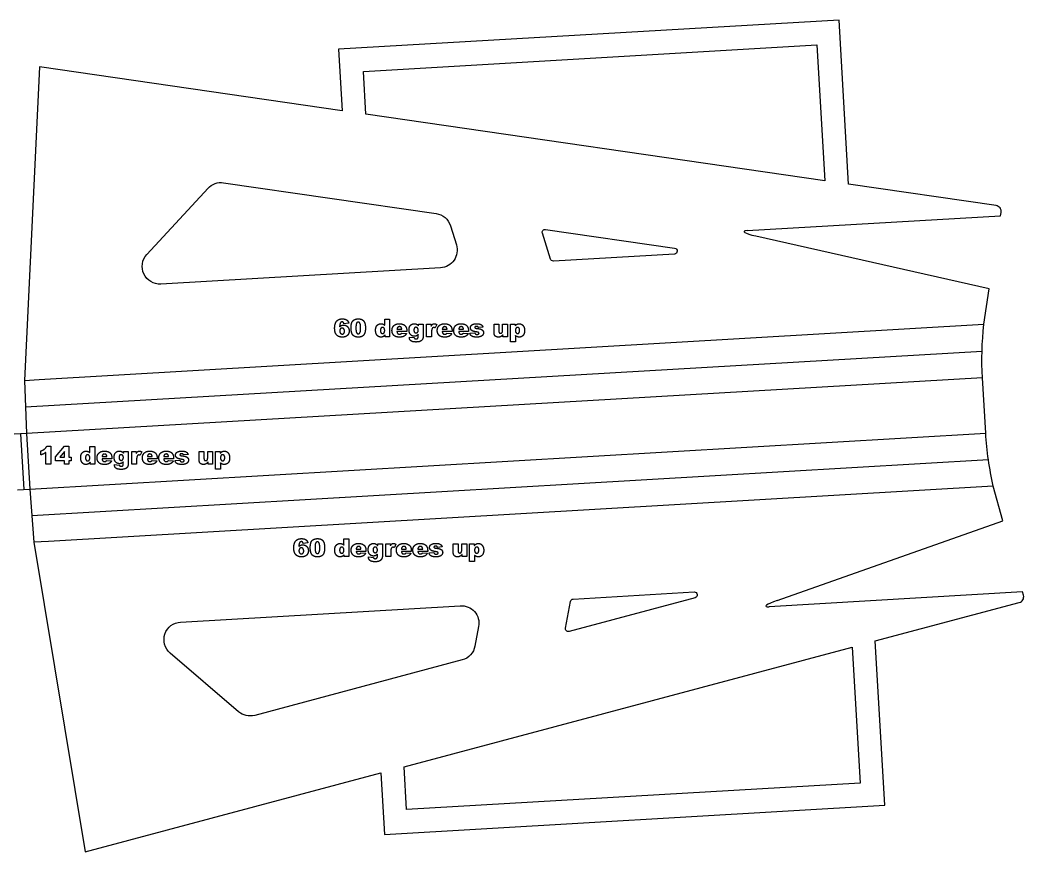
# Model space of a CAD drawing. Header units: millimetres. Extents: x -18 to 961, y -29 to 158.
# Drawn here: x 789.9 to 960.7, y 16.5 to 158 of the extents above; entities that cross this region are included whole.
import ezdxf

# ---------------------------------------------------------------- set-up
doc = ezdxf.new("R2010")
doc.units = ezdxf.units.MM

msp = doc.modelspace()

# ---------------------------------------------------------------- linework, layer by layer
at = {"layer": 'BEND'}
for p, q in [((790.87, 92.17), (953.54, 101.68)), ((790.01, 87.59), (790.56, 78.14)), ((954.62, 83.2), (791.95, 73.69))]:
    msp.add_line(p, q, dxfattribs=at)
at = {"layer": 'BEND_EXTENT'}
for p, q in [((793.18, 96.84), (953.82, 106.23)), ((790.69, 96.69), (793.18, 96.84)), ((953.6, 97.15), (791.06, 87.65)), ((791.06, 87.65), (791.61, 78.2)), ((791.61, 78.2), (954.15, 87.7)), ((955.43, 78.71), (794.79, 69.33)), ((794.79, 69.33), (792.29, 69.18))]:
    msp.add_line(p, q, dxfattribs=at)
at = {"layer": 'INTERIOR_PROFILES'}
for points in [[(848.77, 141.94), (848.35, 149.22), (925.45, 153.72), (926.8, 130.62)], [(855.68, 23.73), (855.26, 31), (931.44, 51.34), (932.79, 28.24)]]:
    msp.add_lwpolyline(points, close=True, dxfattribs=at)
for points in [[(811.51, 118.1), (821.91, 129.37, -0.247191), (824.54, 130.3), (860.69, 125.06, -0.288925), (863.13, 122.98), (864.14, 119.74, -0.487403), (861.45, 115.85), (813.89, 113.07, -0.674896)], [(901.22, 118.18), (880.64, 116.98, -0.344626), (880.13, 117.33), (878.77, 121.71, -0.55168), (879.32, 122.36), (901.26, 119.17, -0.903572)], [(904.74, 59.73), (883.31, 54.02, -0.55168), (882.69, 54.59), (883.54, 59.11, -0.344626), (884, 59.51), (904.58, 60.72, -0.903572)], [(865.13, 49.16), (829.84, 39.74, -0.247191), (827.11, 40.36), (815.47, 50.34, -0.674896), (817.25, 55.61), (864.8, 58.39, -0.487403), (867.93, 54.85), (867.3, 51.51, -0.288925)]]:
    msp.add_lwpolyline(points, format="xyb", close=True, dxfattribs=at)
at = {"layer": 'OUTER_PROFILES'}
for p, q in [((929.21, 157.95), (844.12, 152.98)), ((930.84, 130.04), (929.21, 157.95)), ((844.12, 152.98), (844.73, 142.53)), ((793.22, 150), (790.69, 96.69)), ((844.73, 142.53), (793.22, 150)), ((955.93, 126.4), (930.84, 130.04)), ((913.61, 122.15), (956.69, 124.67)), ((956.69, 124.67), (956.78, 125.25)), ((954.76, 112.28), (915.08, 121.24)), ((953.82, 106.23), (954.76, 112.28)), ((790.69, 96.69), (791.06, 87.65)), ((954.15, 87.7), (953.6, 97.15)), ((791.06, 87.65), (788.95, 87.53)), ((957.07, 72.81), (955.43, 78.71)), ((789.51, 78.08), (791.61, 78.2)), ((791.61, 78.2), (792.29, 69.18)), ((918.7, 59.29), (957.07, 72.81)), ((792.29, 69.18), (801.03, 16.53)), ((960.43, 60.73), (917.35, 58.21)), ((960.58, 60.16), (960.43, 60.73)), ((935.38, 52.39), (959.87, 58.93)), ((937.02, 24.48), (935.38, 52.39)), ((801.03, 16.53), (851.31, 29.95)), ((851.31, 29.95), (851.92, 19.5)), ((851.92, 19.5), (937.02, 24.48))]:
    msp.add_line(p, q, dxfattribs=at)
for centre, major_axis, ratio, start_param, end_param in [((955.78, 125.41), (0.997, -0.145), 0.992657, -0.010132, 1.570796), ((917.14, 121.36), (-4.08, 0.64), 0.120961, -0.510641, 1.060155), ((959.61, 59.89), (0.973, 0.26), 0.992657, -1.570796, 0.010132), ((920.76, 59.42), (-3.98, -1.11), 0.120961, -1.060155, 0.510641)]:
    msp.add_ellipse(centre, major_axis=major_axis, ratio=ratio, start_param=start_param, end_param=end_param, dxfattribs=at)
for points in [[(953.6, 97.15), (953.43, 100.16), (953.54, 103.19), (953.82, 106.23)], [(955.43, 78.71), (954.8, 81.7), (954.33, 84.69), (954.15, 87.7)]]:
    msp.add_open_spline(points, degree=3, dxfattribs=at)
at = {"layer": 'TEXT'}
for p, q in [((845.85, 106.43), (845.02, 106.32)), ((851.95, 106.06), (851.95, 107.1)), ((851.95, 107.1), (852.79, 107.1)), ((852.79, 107.1), (852.79, 104.1)), ((857.71, 106.27), (858.49, 106.27)), ((857.71, 105.95), (857.71, 106.27)), ((858.49, 106.27), (858.49, 104.22)), ((859.08, 106.27), (859.86, 106.27)), ((859.08, 104.1), (859.08, 106.27)), ((859.86, 106.27), (859.86, 105.92)), ((860.79, 106.21), (860.53, 105.62)), ((870.54, 104.89), (870.54, 106.27)), ((870.54, 106.27), (871.37, 106.27)), ((871.37, 106.27), (871.37, 105.08)), ((872, 105.23), (872, 106.27)), ((872, 106.27), (872.83, 106.27)), ((872.83, 106.27), (872.83, 104.1)), ((873.34, 103.27), (873.34, 106.27)), ((873.34, 106.27), (874.12, 106.27)), ((874.12, 106.27), (874.12, 105.95)), ((852.01, 104.1), (852.01, 104.42)), ((854.04, 105.38), (854.86, 105.38)), ((855.71, 104.98), (854.04, 104.98)), ((854.84, 104.74), (855.66, 104.66)), ((855.71, 105.08), (855.71, 104.98)), ((857.65, 104.17), (857.65, 104.5)), ((858.49, 104.22), (858.49, 104.13)), ((859.91, 104.83), (859.91, 104.1)), ((861.74, 105.38), (862.56, 105.38)), ((863.41, 104.98), (861.74, 104.98)), ((862.54, 104.74), (863.36, 104.66)), ((863.41, 105.08), (863.41, 104.98)), ((866.2, 104.98), (864.53, 104.98)), ((864.54, 105.38), (865.36, 105.38)), ((865.34, 104.74), (866.16, 104.66)), ((866.2, 105.08), (866.2, 104.98)), ((866.44, 104.7), (867.27, 104.78)), ((868.68, 105.74), (867.89, 105.66)), ((872.06, 104.1), (872.06, 104.45)), ((874.18, 104.31), (874.18, 103.27)), ((852.79, 104.1), (852.01, 104.1)), ((856.16, 104.05), (856.97, 103.96)), ((859.91, 104.1), (859.08, 104.1)), ((872.83, 104.1), (872.06, 104.1)), ((874.18, 103.27), (873.34, 103.27)), ((794.48, 85.5), (795.17, 85.5)), ((795.17, 85.5), (795.17, 82.45)), ((801.8, 84.41), (801.8, 85.45)), ((801.8, 85.45), (802.64, 85.45)), ((802.64, 85.45), (802.64, 82.45)), ((793.45, 84.01), (793.45, 84.69)), ((794.33, 82.45), (794.33, 84.45)), ((803.89, 83.73), (804.71, 83.73)), ((807.56, 84.62), (808.34, 84.62)), ((807.56, 84.3), (807.56, 84.62)), ((808.34, 84.62), (808.34, 82.57)), ((808.93, 84.62), (809.7, 84.62)), ((808.93, 82.45), (808.93, 84.62)), ((809.7, 84.62), (809.7, 84.26)), ((810.64, 84.55), (810.38, 83.96)), ((811.59, 83.73), (812.41, 83.73)), ((814.39, 83.73), (815.21, 83.73)), ((818.52, 84.09), (817.73, 84.01)), ((820.39, 83.24), (820.39, 84.62)), ((820.39, 84.62), (821.22, 84.62)), ((821.22, 84.62), (821.22, 83.42)), ((821.85, 83.57), (821.85, 84.62)), ((821.85, 84.62), (822.68, 84.62)), ((822.68, 84.62), (822.68, 82.45)), ((823.19, 81.62), (823.19, 84.62)), ((823.19, 84.62), (823.97, 84.62)), ((823.97, 84.62), (823.97, 84.3)), ((795.17, 82.45), (794.33, 82.45)), ((801.86, 82.45), (801.86, 82.77)), ((802.64, 82.45), (801.86, 82.45)), ((805.56, 83.33), (803.89, 83.33)), ((804.69, 83.08), (805.51, 83.01)), ((805.56, 83.42), (805.56, 83.33)), ((806.01, 82.4), (806.82, 82.3)), ((807.5, 82.52), (807.5, 82.85)), ((808.34, 82.57), (808.34, 82.47)), ((809.76, 82.45), (808.93, 82.45)), ((809.76, 83.17), (809.76, 82.45)), ((813.26, 83.33), (811.59, 83.33)), ((812.39, 83.08), (813.21, 83.01)), ((813.26, 83.42), (813.26, 83.33)), ((816.05, 83.33), (814.38, 83.33)), ((815.19, 83.08), (816.01, 83.01)), ((816.05, 83.42), (816.05, 83.33)), ((816.29, 83.05), (817.11, 83.13)), ((821.91, 82.45), (821.91, 82.8)), ((822.68, 82.45), (821.91, 82.45)), ((824.03, 82.66), (824.03, 81.62)), ((824.03, 81.62), (823.19, 81.62)), ((838.9, 69.07), (838.07, 68.97)), ((845.01, 68.7), (845.01, 69.74)), ((845.01, 69.74), (845.85, 69.74)), ((845.85, 69.74), (845.85, 66.74)), ((850.77, 68.92), (851.55, 68.92)), ((850.77, 68.6), (850.77, 68.92)), ((851.55, 68.92), (851.55, 66.86)), ((852.13, 68.92), (852.91, 68.92)), ((852.13, 66.74), (852.13, 68.92)), ((852.91, 68.92), (852.91, 68.56)), ((853.84, 68.85), (853.59, 68.26)), ((861.73, 68.38), (860.94, 68.31)), ((863.59, 67.53), (863.59, 68.92)), ((863.59, 68.92), (864.43, 68.92)), ((864.43, 68.92), (864.43, 67.72)), ((865.06, 67.87), (865.06, 68.92)), ((865.06, 68.92), (865.89, 68.92)), ((865.89, 68.92), (865.89, 66.74)), ((866.4, 65.92), (866.4, 68.92)), ((866.4, 68.92), (867.18, 68.92)), ((867.18, 68.92), (867.18, 68.6)), ((845.07, 66.74), (845.07, 67.06)), ((845.85, 66.74), (845.07, 66.74)), ((847.1, 68.02), (847.92, 68.02)), ((848.77, 67.62), (847.1, 67.62)), ((847.9, 67.38), (848.72, 67.31)), ((848.77, 67.72), (848.77, 67.62)), ((849.21, 66.69), (850.02, 66.6)), ((850.71, 66.81), (850.71, 67.14)), ((851.55, 66.86), (851.55, 66.77)), ((852.97, 66.74), (852.13, 66.74)), ((852.97, 67.47), (852.97, 66.74)), ((854.8, 68.02), (855.62, 68.02)), ((856.47, 67.62), (854.8, 67.62)), ((855.6, 67.38), (856.42, 67.31)), ((856.47, 67.72), (856.47, 67.62)), ((857.59, 68.02), (858.41, 68.02)), ((859.26, 67.62), (857.59, 67.62)), ((858.39, 67.38), (859.21, 67.31)), ((859.26, 67.72), (859.26, 67.62)), ((859.5, 67.35), (860.32, 67.42)), ((865.11, 66.74), (865.11, 67.1)), ((865.89, 66.74), (865.11, 66.74)), ((867.24, 66.95), (867.24, 65.92)), ((867.24, 65.92), (866.4, 65.92))]:
    msp.add_line(p, q, dxfattribs=at)
for points in [[(797.51, 83.01), (795.99, 83.01), (795.99, 83.69), (797.51, 85.5), (798.24, 85.5), (798.24, 83.65), (798.61, 83.65), (798.61, 83.01), (798.24, 83.01), (798.24, 82.45), (797.51, 82.45)], [(797.51, 83.65), (797.51, 84.6), (796.71, 83.65)]]:
    msp.add_lwpolyline(points, close=True, dxfattribs=at)
for points in [[(843.44, 105.58), (843.44, 106.4), (843.78, 106.77)], [(843.78, 106.77), (844.12, 107.15), (844.73, 107.15)], [(844.4, 106.44), (844.32, 106.29), (844.28, 105.81)], [(844.28, 105.81), (844.43, 105.96), (844.59, 106.03)], [(844.72, 106.64), (844.52, 106.64), (844.4, 106.44)], [(844.59, 106.03), (844.75, 106.1), (844.95, 106.1)], [(844.91, 106.57), (844.83, 106.64), (844.72, 106.64)], [(844.73, 107.15), (845.08, 107.15), (845.29, 107.07)], [(845.02, 106.32), (844.98, 106.5), (844.91, 106.57)], [(844.95, 106.1), (845.35, 106.1), (845.63, 105.82)], [(845.29, 107.07), (845.5, 106.99), (845.64, 106.83)], [(845.64, 106.83), (845.77, 106.67), (845.85, 106.43)], [(846.23, 105.61), (846.23, 106.47), (846.54, 106.81)], [(846.54, 106.81), (846.84, 107.15), (847.47, 107.15)], [(847.15, 106.39), (847.06, 106.18), (847.06, 105.61)], [(847.45, 106.6), (847.24, 106.6), (847.15, 106.39)], [(847.75, 106.39), (847.65, 106.6), (847.45, 106.6)], [(847.47, 107.15), (847.78, 107.15), (847.97, 107.08)], [(847.85, 105.59), (847.85, 106.19), (847.75, 106.39)], [(847.97, 107.08), (848.17, 107), (848.29, 106.88)], [(848.29, 106.88), (848.41, 106.76), (848.48, 106.63)], [(848.48, 106.63), (848.55, 106.5), (848.6, 106.32)], [(848.6, 106.32), (848.68, 105.99), (848.68, 105.62)], [(850.4, 105.21), (850.4, 105.75), (850.66, 106.04)], [(850.66, 106.04), (850.91, 106.32), (851.31, 106.32)], [(851.31, 106.32), (851.51, 106.32), (851.67, 106.26)], [(851.67, 106.26), (851.83, 106.19), (851.95, 106.06)], [(853.19, 105.18), (853.19, 105.69), (853.52, 106.01)], [(853.52, 106.01), (853.85, 106.32), (854.42, 106.32)], [(854.42, 106.32), (854.89, 106.32), (855.16, 106.18)], [(855.16, 106.18), (855.43, 106.04), (855.57, 105.77)], [(856.09, 105.28), (856.09, 105.79), (856.34, 106.06)], [(856.34, 106.06), (856.59, 106.32), (856.98, 106.32)], [(856.98, 106.32), (857.24, 106.32), (857.4, 106.24)], [(857.4, 106.24), (857.57, 106.15), (857.71, 105.95)], [(859.86, 105.92), (859.97, 106.15), (860.09, 106.24)], [(860.09, 106.24), (860.21, 106.32), (860.38, 106.32)], [(860.38, 106.32), (860.57, 106.32), (860.79, 106.21)], [(860.89, 105.18), (860.89, 105.69), (861.22, 106.01)], [(861.22, 106.01), (861.54, 106.32), (862.12, 106.32)], [(862.12, 106.32), (862.59, 106.32), (862.86, 106.18)], [(862.86, 106.18), (863.13, 106.04), (863.27, 105.77)], [(863.69, 105.18), (863.69, 105.69), (864.01, 106.01)], [(864.01, 106.01), (864.34, 106.32), (864.91, 106.32)], [(864.91, 106.32), (865.38, 106.32), (865.65, 106.18)], [(865.65, 106.18), (865.92, 106.04), (866.06, 105.77)], [(866.53, 105.64), (866.53, 105.86), (866.66, 106.01)], [(866.66, 106.01), (866.78, 106.17), (867, 106.25)], [(867, 106.25), (867.22, 106.32), (867.59, 106.32)], [(867.55, 105.88), (867.4, 105.88), (867.34, 105.83)], [(867.78, 105.82), (867.68, 105.88), (867.55, 105.88)], [(867.59, 106.32), (867.98, 106.32), (868.16, 106.26)], [(868.16, 106.26), (868.35, 106.2), (868.47, 106.08)], [(868.47, 106.08), (868.59, 105.96), (868.68, 105.74)], [(874.12, 105.95), (874.28, 106.16), (874.42, 106.23)], [(874.42, 106.23), (874.6, 106.32), (874.82, 106.32)], [(874.82, 106.32), (875.26, 106.32), (875.5, 105.99)], [(875.5, 105.99), (875.74, 105.66), (875.74, 105.17)], [(843.6, 104.69), (843.44, 105.03), (843.44, 105.58)], [(844.03, 104.2), (843.76, 104.36), (843.6, 104.69)], [(844.76, 104.05), (844.31, 104.05), (844.03, 104.2)], [(844.43, 105.46), (844.31, 105.33), (844.31, 105.09)], [(844.31, 105.09), (844.31, 104.85), (844.43, 104.71)], [(844.72, 105.59), (844.55, 105.59), (844.43, 105.46)], [(844.43, 104.71), (844.56, 104.57), (844.73, 104.57)], [(845, 105.45), (844.89, 105.59), (844.72, 105.59)], [(844.73, 104.57), (844.9, 104.57), (845.01, 104.69)], [(845.38, 104.18), (845.13, 104.05), (844.76, 104.05)], [(845.12, 105.07), (845.12, 105.32), (845, 105.45)], [(845.01, 104.69), (845.12, 104.82), (845.12, 105.07)], [(845.77, 104.55), (845.63, 104.3), (845.38, 104.18)], [(845.63, 105.82), (845.91, 105.53), (845.91, 105.09)], [(845.91, 105.09), (845.91, 104.79), (845.77, 104.55)], [(846.29, 104.98), (846.23, 105.27), (846.23, 105.61)], [(846.46, 104.52), (846.35, 104.69), (846.29, 104.98)], [(846.84, 104.17), (846.61, 104.29), (846.46, 104.52)], [(847.45, 104.05), (847.07, 104.05), (846.84, 104.17)], [(847.06, 105.61), (847.06, 105.04), (847.16, 104.83)], [(847.16, 104.83), (847.26, 104.62), (847.45, 104.62)], [(847.45, 104.62), (847.58, 104.62), (847.67, 104.71)], [(848.4, 104.43), (848.13, 104.05), (847.45, 104.05)], [(847.67, 104.71), (847.76, 104.8), (847.81, 104.99)], [(847.81, 104.99), (847.85, 105.18), (847.85, 105.59)], [(848.68, 105.62), (848.68, 104.81), (848.4, 104.43)], [(850.63, 104.39), (850.4, 104.73), (850.4, 105.21)], [(851.31, 104.05), (850.87, 104.05), (850.63, 104.39)], [(851.33, 105.58), (851.23, 105.46), (851.23, 105.18)], [(851.23, 105.18), (851.23, 104.91), (851.33, 104.79)], [(851.71, 104.15), (851.53, 104.05), (851.31, 104.05)], [(851.57, 105.7), (851.43, 105.7), (851.33, 105.58)], [(851.33, 104.79), (851.43, 104.66), (851.58, 104.66)], [(851.85, 105.58), (851.74, 105.7), (851.57, 105.7)], [(851.58, 104.66), (851.74, 104.66), (851.85, 104.79)], [(852.01, 104.42), (851.85, 104.22), (851.71, 104.15)], [(851.95, 105.19), (851.95, 105.45), (851.85, 105.58)], [(851.85, 104.79), (851.95, 104.91), (851.95, 105.19)], [(853.36, 104.56), (853.19, 104.83), (853.19, 105.18)], [(853.77, 104.17), (853.52, 104.3), (853.36, 104.56)], [(854.44, 104.05), (854.01, 104.05), (853.77, 104.17)], [(854.14, 105.67), (854.06, 105.57), (854.04, 105.38)], [(854.04, 104.98), (854.06, 104.78), (854.15, 104.68)], [(854.45, 105.83), (854.26, 105.83), (854.14, 105.67)], [(854.15, 104.68), (854.27, 104.54), (854.46, 104.54)], [(855.21, 104.19), (854.94, 104.05), (854.44, 104.05)], [(854.73, 105.73), (854.63, 105.83), (854.45, 105.83)], [(854.46, 104.54), (854.59, 104.54), (854.7, 104.6)], [(854.7, 104.6), (854.76, 104.64), (854.84, 104.74)], [(854.86, 105.38), (854.84, 105.62), (854.73, 105.73)], [(855.66, 104.66), (855.47, 104.34), (855.21, 104.19)], [(855.57, 105.77), (855.71, 105.51), (855.71, 105.08)], [(856.28, 104.57), (856.09, 104.84), (856.09, 105.28)], [(856.99, 104.19), (856.55, 104.19), (856.28, 104.57)], [(857.02, 105.6), (856.92, 105.49), (856.92, 105.22)], [(856.92, 105.22), (856.92, 104.99), (857.03, 104.87)], [(857.4, 104.29), (857.21, 104.19), (856.99, 104.19)], [(857.27, 105.72), (857.12, 105.72), (857.02, 105.6)], [(857.03, 104.87), (857.13, 104.76), (857.29, 104.76)], [(857.54, 105.59), (857.43, 105.72), (857.27, 105.72)], [(857.29, 104.76), (857.44, 104.76), (857.55, 104.88)], [(857.65, 104.5), (857.53, 104.36), (857.4, 104.29)], [(857.66, 105.23), (857.66, 105.47), (857.54, 105.59)], [(857.55, 104.88), (857.66, 104.99), (857.66, 105.23)], [(857.56, 103.84), (857.65, 103.93), (857.65, 104.17)], [(860.04, 105.54), (859.91, 105.35), (859.91, 104.83)], [(860.3, 105.68), (860.13, 105.68), (860.04, 105.54)], [(860.53, 105.62), (860.38, 105.68), (860.3, 105.68)], [(861.05, 104.56), (860.89, 104.83), (860.89, 105.18)], [(861.46, 104.17), (861.22, 104.3), (861.05, 104.56)], [(862.14, 104.05), (861.71, 104.05), (861.46, 104.17)], [(861.84, 105.67), (861.76, 105.57), (861.74, 105.38)], [(861.74, 104.98), (861.76, 104.78), (861.85, 104.68)], [(862.15, 105.83), (861.95, 105.83), (861.84, 105.67)], [(861.85, 104.68), (861.97, 104.54), (862.16, 104.54)], [(862.91, 104.19), (862.64, 104.05), (862.14, 104.05)], [(862.43, 105.73), (862.33, 105.83), (862.15, 105.83)], [(862.16, 104.54), (862.28, 104.54), (862.39, 104.6)], [(862.39, 104.6), (862.46, 104.64), (862.54, 104.74)], [(862.56, 105.38), (862.54, 105.62), (862.43, 105.73)], [(863.36, 104.66), (863.17, 104.34), (862.91, 104.19)], [(863.27, 105.77), (863.41, 105.51), (863.41, 105.08)], [(863.85, 104.56), (863.69, 104.83), (863.69, 105.18)], [(864.26, 104.17), (864.01, 104.3), (863.85, 104.56)], [(864.94, 104.05), (864.51, 104.05), (864.26, 104.17)], [(864.53, 104.98), (864.56, 104.78), (864.64, 104.68)], [(864.63, 105.67), (864.56, 105.57), (864.54, 105.38)], [(864.95, 105.83), (864.75, 105.83), (864.63, 105.67)], [(864.64, 104.68), (864.76, 104.54), (864.96, 104.54)], [(865.7, 104.19), (865.44, 104.05), (864.94, 104.05)], [(865.23, 105.73), (865.12, 105.83), (864.95, 105.83)], [(864.96, 104.54), (865.08, 104.54), (865.19, 104.6)], [(865.19, 104.6), (865.26, 104.64), (865.34, 104.74)], [(865.36, 105.38), (865.33, 105.62), (865.23, 105.73)], [(866.16, 104.66), (865.97, 104.34), (865.7, 104.19)], [(866.06, 105.77), (866.2, 105.51), (866.2, 105.08)], [(866.76, 104.22), (866.51, 104.39), (866.44, 104.7)], [(866.65, 105.3), (866.53, 105.45), (866.53, 105.64)], [(866.93, 105.08), (866.76, 105.14), (866.65, 105.3)], [(867.61, 104.05), (867.02, 104.05), (866.76, 104.22)], [(867.53, 104.94), (867.1, 105.01), (866.93, 105.08)], [(867.27, 104.78), (867.32, 104.64), (867.41, 104.57)], [(867.34, 105.83), (867.28, 105.78), (867.28, 105.71)], [(867.28, 105.71), (867.28, 105.63), (867.36, 105.59)], [(867.36, 105.59), (867.44, 105.55), (867.71, 105.52)], [(867.41, 104.57), (867.5, 104.51), (867.65, 104.51)], [(867.89, 104.85), (867.82, 104.89), (867.53, 104.94)], [(868.28, 104.16), (868.03, 104.05), (867.61, 104.05)], [(867.65, 104.51), (867.82, 104.51), (867.91, 104.58)], [(867.71, 105.52), (868.13, 105.47), (868.33, 105.39)], [(867.89, 105.66), (867.85, 105.77), (867.78, 105.82)], [(867.99, 104.71), (867.99, 104.8), (867.89, 104.85)], [(867.91, 104.58), (867.99, 104.63), (867.99, 104.71)], [(868.64, 104.44), (868.52, 104.26), (868.28, 104.16)], [(868.33, 105.39), (868.53, 105.3), (868.64, 105.15)], [(868.64, 105.15), (868.75, 104.99), (868.75, 104.81)], [(868.75, 104.81), (868.75, 104.62), (868.64, 104.44)], [(870.73, 104.26), (870.54, 104.46), (870.54, 104.89)], [(871.27, 104.05), (870.93, 104.05), (870.73, 104.26)], [(871.7, 104.14), (871.53, 104.05), (871.27, 104.05)], [(871.37, 105.08), (871.37, 104.87), (871.45, 104.79)], [(871.45, 104.79), (871.52, 104.7), (871.66, 104.7)], [(871.66, 104.7), (871.81, 104.7), (871.91, 104.82)], [(872.06, 104.45), (871.88, 104.24), (871.7, 104.14)], [(871.91, 104.82), (872, 104.93), (872, 105.23)], [(874.28, 105.59), (874.18, 105.46), (874.18, 105.18)], [(874.18, 105.18), (874.18, 104.92), (874.29, 104.8)], [(874.47, 104.12), (874.31, 104.18), (874.18, 104.31)], [(874.55, 105.71), (874.39, 105.71), (874.28, 105.59)], [(874.29, 104.8), (874.39, 104.67), (874.56, 104.67)], [(874.8, 105.59), (874.7, 105.71), (874.55, 105.71)], [(874.56, 104.67), (874.71, 104.67), (874.8, 104.79)], [(874.9, 105.2), (874.9, 105.46), (874.8, 105.59)], [(874.8, 104.79), (874.9, 104.91), (874.9, 105.2)], [(875.48, 104.34), (875.22, 104.05), (874.82, 104.05)], [(875.74, 105.17), (875.74, 104.62), (875.48, 104.34)], [(856.15, 103.94), (856.15, 103.98), (856.16, 104.05)], [(856.4, 103.42), (856.15, 103.61), (856.15, 103.94)], [(857.3, 103.22), (856.64, 103.22), (856.4, 103.42)], [(856.97, 103.96), (857, 103.85), (857.06, 103.8)], [(857.06, 103.8), (857.15, 103.74), (857.29, 103.74)], [(857.29, 103.74), (857.47, 103.74), (857.56, 103.84)], [(857.81, 103.27), (857.58, 103.22), (857.3, 103.22)], [(858.17, 103.44), (858.03, 103.32), (857.81, 103.27)], [(858.4, 103.74), (858.32, 103.55), (858.17, 103.44)], [(858.49, 104.13), (858.49, 103.92), (858.4, 103.74)], [(874.82, 104.05), (874.63, 104.05), (874.47, 104.12)], [(794.11, 85.02), (794.35, 85.21), (794.48, 85.5)], [(793.45, 84.69), (793.88, 84.83), (794.11, 85.02)], [(793.93, 84.19), (793.74, 84.1), (793.45, 84.01)], [(794.33, 84.45), (794.12, 84.29), (793.93, 84.19)], [(800.25, 83.56), (800.25, 84.1), (800.51, 84.38)], [(800.51, 84.38), (800.76, 84.67), (801.16, 84.67)], [(801.18, 83.93), (801.08, 83.8), (801.08, 83.52)], [(801.16, 84.67), (801.36, 84.67), (801.52, 84.6)], [(801.42, 84.05), (801.28, 84.05), (801.18, 83.93)], [(801.7, 83.92), (801.59, 84.05), (801.42, 84.05)], [(801.52, 84.6), (801.67, 84.54), (801.8, 84.41)], [(801.8, 83.54), (801.8, 83.79), (801.7, 83.92)], [(803.04, 83.53), (803.04, 84.04), (803.37, 84.35)], [(803.37, 84.35), (803.69, 84.67), (804.27, 84.67)], [(803.99, 84.02), (803.91, 83.92), (803.89, 83.73)], [(804.3, 84.18), (804.11, 84.18), (803.99, 84.02)], [(804.27, 84.67), (804.74, 84.67), (805.01, 84.53)], [(804.58, 84.07), (804.48, 84.18), (804.3, 84.18)], [(804.71, 83.73), (804.69, 83.97), (804.58, 84.07)], [(805.01, 84.53), (805.28, 84.39), (805.42, 84.12)], [(805.42, 84.12), (805.56, 83.85), (805.56, 83.42)], [(805.94, 83.63), (805.94, 84.14), (806.19, 84.4)], [(806.19, 84.4), (806.43, 84.67), (806.83, 84.67)], [(806.87, 83.95), (806.77, 83.83), (806.77, 83.57)], [(806.83, 84.67), (807.09, 84.67), (807.25, 84.58)], [(807.12, 84.06), (806.96, 84.06), (806.87, 83.95)], [(807.39, 83.94), (807.28, 84.06), (807.12, 84.06)], [(807.25, 84.58), (807.42, 84.5), (807.56, 84.3)], [(807.51, 83.58), (807.51, 83.81), (807.39, 83.94)], [(809.7, 84.26), (809.82, 84.49), (809.94, 84.58)], [(809.89, 83.89), (809.76, 83.7), (809.76, 83.17)], [(810.14, 84.02), (809.98, 84.02), (809.89, 83.89)], [(809.94, 84.58), (810.06, 84.67), (810.23, 84.67)], [(810.38, 83.96), (810.23, 84.02), (810.14, 84.02)], [(810.23, 84.67), (810.42, 84.67), (810.64, 84.55)], [(810.74, 83.53), (810.74, 84.04), (811.07, 84.35)], [(811.07, 84.35), (811.39, 84.67), (811.97, 84.67)], [(811.69, 84.02), (811.61, 83.92), (811.59, 83.73)], [(812, 84.18), (811.8, 84.18), (811.69, 84.02)], [(811.97, 84.67), (812.43, 84.67), (812.7, 84.53)], [(812.28, 84.07), (812.17, 84.18), (812, 84.18)], [(812.41, 83.73), (812.39, 83.97), (812.28, 84.07)], [(812.7, 84.53), (812.98, 84.39), (813.12, 84.12)], [(813.12, 84.12), (813.26, 83.85), (813.26, 83.42)], [(813.54, 83.53), (813.54, 84.04), (813.86, 84.35)], [(813.86, 84.35), (814.19, 84.67), (814.76, 84.67)], [(814.48, 84.02), (814.41, 83.92), (814.39, 83.73)], [(814.8, 84.18), (814.6, 84.18), (814.48, 84.02)], [(814.76, 84.67), (815.23, 84.67), (815.5, 84.53)], [(815.08, 84.07), (814.97, 84.18), (814.8, 84.18)], [(815.21, 83.73), (815.18, 83.97), (815.08, 84.07)], [(815.5, 84.53), (815.77, 84.39), (815.91, 84.12)], [(815.91, 84.12), (816.05, 83.85), (816.05, 83.42)], [(816.38, 83.99), (816.38, 84.2), (816.51, 84.36)], [(816.5, 83.64), (816.38, 83.79), (816.38, 83.99)], [(816.51, 84.36), (816.63, 84.52), (816.85, 84.59)], [(816.85, 84.59), (817.07, 84.67), (817.44, 84.67)], [(817.19, 84.18), (817.13, 84.13), (817.13, 84.06)], [(817.13, 84.06), (817.13, 83.98), (817.21, 83.94)], [(817.4, 84.23), (817.25, 84.23), (817.19, 84.18)], [(817.21, 83.94), (817.29, 83.9), (817.56, 83.86)], [(817.63, 84.16), (817.53, 84.23), (817.4, 84.23)], [(817.44, 84.67), (817.83, 84.67), (818.01, 84.61)], [(817.56, 83.86), (817.98, 83.82), (818.18, 83.73)], [(817.73, 84.01), (817.7, 84.11), (817.63, 84.16)], [(818.01, 84.61), (818.2, 84.55), (818.32, 84.42)], [(818.18, 83.73), (818.38, 83.65), (818.49, 83.49)], [(818.32, 84.42), (818.44, 84.3), (818.52, 84.09)], [(823.97, 84.3), (824.13, 84.5), (824.27, 84.57)], [(824.13, 83.93), (824.03, 83.81), (824.03, 83.53)], [(824.4, 84.06), (824.24, 84.06), (824.13, 83.93)], [(824.27, 84.57), (824.45, 84.67), (824.67, 84.67)], [(824.65, 83.93), (824.55, 84.06), (824.4, 84.06)], [(824.75, 83.55), (824.75, 83.81), (824.65, 83.93)], [(824.67, 84.67), (825.11, 84.67), (825.35, 84.33)], [(825.35, 84.33), (825.58, 84), (825.58, 83.51)], [(800.48, 82.73), (800.25, 83.07), (800.25, 83.56)], [(801.16, 82.4), (800.72, 82.4), (800.48, 82.73)], [(801.08, 83.52), (801.08, 83.25), (801.18, 83.13)], [(801.56, 82.49), (801.38, 82.4), (801.16, 82.4)], [(801.18, 83.13), (801.28, 83.01), (801.43, 83.01)], [(801.43, 83.01), (801.59, 83.01), (801.7, 83.13)], [(801.86, 82.77), (801.7, 82.56), (801.56, 82.49)], [(801.7, 83.13), (801.8, 83.26), (801.8, 83.54)], [(803.2, 82.91), (803.04, 83.17), (803.04, 83.53)], [(803.61, 82.52), (803.37, 82.64), (803.2, 82.91)], [(804.29, 82.4), (803.86, 82.4), (803.61, 82.52)], [(803.89, 83.33), (803.91, 83.13), (804, 83.03)], [(804, 83.03), (804.12, 82.89), (804.31, 82.89)], [(805.06, 82.54), (804.79, 82.4), (804.29, 82.4)], [(804.31, 82.89), (804.44, 82.89), (804.55, 82.95)], [(804.55, 82.95), (804.61, 82.99), (804.69, 83.08)], [(805.51, 83.01), (805.32, 82.68), (805.06, 82.54)], [(806.13, 82.91), (805.94, 83.18), (805.94, 83.63)], [(806, 82.29), (806, 82.33), (806.01, 82.4)], [(806.25, 81.76), (806, 81.96), (806, 82.29)], [(806.84, 82.53), (806.4, 82.53), (806.13, 82.91)], [(806.77, 83.57), (806.77, 83.33), (806.87, 83.22)], [(806.82, 82.3), (806.85, 82.19), (806.91, 82.15)], [(807.25, 82.64), (807.06, 82.53), (806.84, 82.53)], [(806.87, 83.22), (806.98, 83.1), (807.14, 83.1)], [(806.91, 82.15), (807, 82.09), (807.14, 82.09)], [(807.14, 83.1), (807.29, 83.1), (807.4, 83.22)], [(807.14, 82.09), (807.32, 82.09), (807.41, 82.18)], [(807.5, 82.85), (807.38, 82.7), (807.25, 82.64)], [(807.4, 83.22), (807.51, 83.34), (807.51, 83.58)], [(807.41, 82.18), (807.5, 82.28), (807.5, 82.52)], [(808.25, 82.08), (808.17, 81.9), (808.02, 81.78)], [(808.34, 82.47), (808.34, 82.27), (808.25, 82.08)], [(810.9, 82.91), (810.74, 83.17), (810.74, 83.53)], [(811.31, 82.52), (811.07, 82.64), (810.9, 82.91)], [(811.99, 82.4), (811.56, 82.4), (811.31, 82.52)], [(811.59, 83.33), (811.61, 83.13), (811.7, 83.03)], [(811.7, 83.03), (811.82, 82.89), (812.01, 82.89)], [(812.76, 82.54), (812.49, 82.4), (811.99, 82.4)], [(812.01, 82.89), (812.13, 82.89), (812.24, 82.95)], [(812.24, 82.95), (812.31, 82.99), (812.39, 83.08)], [(813.21, 83.01), (813.02, 82.68), (812.76, 82.54)], [(813.7, 82.91), (813.54, 83.17), (813.54, 83.53)], [(814.11, 82.52), (813.86, 82.64), (813.7, 82.91)], [(814.79, 82.4), (814.36, 82.4), (814.11, 82.52)], [(814.38, 83.33), (814.41, 83.13), (814.49, 83.03)], [(814.49, 83.03), (814.61, 82.89), (814.81, 82.89)], [(815.55, 82.54), (815.29, 82.4), (814.79, 82.4)], [(814.81, 82.89), (814.93, 82.89), (815.04, 82.95)], [(815.04, 82.95), (815.11, 82.99), (815.19, 83.08)], [(816.01, 83.01), (815.82, 82.68), (815.55, 82.54)], [(816.61, 82.57), (816.36, 82.74), (816.29, 83.05)], [(816.78, 83.42), (816.61, 83.49), (816.5, 83.64)], [(817.46, 82.4), (816.87, 82.4), (816.61, 82.57)], [(817.38, 83.28), (816.95, 83.36), (816.78, 83.42)], [(817.11, 83.13), (817.17, 82.98), (817.26, 82.92)], [(817.26, 82.92), (817.35, 82.85), (817.5, 82.85)], [(817.74, 83.2), (817.67, 83.23), (817.38, 83.28)], [(818.13, 82.5), (817.88, 82.4), (817.46, 82.4)], [(817.5, 82.85), (817.67, 82.85), (817.76, 82.92)], [(817.84, 83.06), (817.84, 83.15), (817.74, 83.2)], [(817.76, 82.92), (817.84, 82.98), (817.84, 83.06)], [(818.48, 82.79), (818.37, 82.61), (818.13, 82.5)], [(818.6, 83.15), (818.6, 82.96), (818.48, 82.79)], [(818.49, 83.49), (818.6, 83.34), (818.6, 83.15)], [(820.58, 82.6), (820.39, 82.81), (820.39, 83.24)], [(821.12, 82.4), (820.78, 82.4), (820.58, 82.6)], [(821.55, 82.49), (821.38, 82.4), (821.12, 82.4)], [(821.22, 83.42), (821.22, 83.22), (821.3, 83.13)], [(821.3, 83.13), (821.37, 83.05), (821.51, 83.05)], [(821.51, 83.05), (821.66, 83.05), (821.76, 83.16)], [(821.91, 82.8), (821.73, 82.58), (821.55, 82.49)], [(821.76, 83.16), (821.85, 83.28), (821.85, 83.57)], [(824.03, 83.53), (824.03, 83.27), (824.14, 83.14)], [(824.32, 82.46), (824.16, 82.53), (824.03, 82.66)], [(824.14, 83.14), (824.24, 83.02), (824.41, 83.02)], [(824.67, 82.4), (824.48, 82.4), (824.32, 82.46)], [(824.41, 83.02), (824.56, 83.02), (824.65, 83.14)], [(824.65, 83.14), (824.75, 83.26), (824.75, 83.55)], [(825.33, 82.68), (825.07, 82.4), (824.67, 82.4)], [(825.58, 83.51), (825.58, 82.97), (825.33, 82.68)], [(807.15, 81.56), (806.49, 81.56), (806.25, 81.76)], [(807.66, 81.62), (807.43, 81.56), (807.15, 81.56)], [(808.02, 81.78), (807.88, 81.67), (807.66, 81.62)], [(836.49, 68.23), (836.49, 69.04), (836.84, 69.42)], [(836.84, 69.42), (837.18, 69.79), (837.78, 69.79)], [(837.46, 69.08), (837.38, 68.93), (837.34, 68.45)], [(837.34, 68.45), (837.49, 68.6), (837.65, 68.67)], [(837.78, 69.28), (837.57, 69.28), (837.46, 69.08)], [(837.65, 68.67), (837.8, 68.74), (838.01, 68.74)], [(837.78, 69.79), (838.14, 69.79), (838.35, 69.71)], [(837.96, 69.21), (837.89, 69.28), (837.78, 69.28)], [(838.07, 68.97), (838.04, 69.14), (837.96, 69.21)], [(838.01, 68.74), (838.41, 68.74), (838.69, 68.46)], [(838.35, 69.71), (838.56, 69.63), (838.69, 69.47)], [(838.69, 69.47), (838.83, 69.31), (838.9, 69.07)], [(838.69, 68.46), (838.97, 68.17), (838.97, 67.73)], [(839.29, 68.26), (839.29, 69.11), (839.59, 69.45)], [(839.59, 69.45), (839.9, 69.79), (840.53, 69.79)], [(840.2, 69.03), (840.11, 68.82), (840.11, 68.25)], [(840.5, 69.24), (840.3, 69.24), (840.2, 69.03)], [(840.81, 69.03), (840.71, 69.24), (840.5, 69.24)], [(840.53, 69.79), (840.83, 69.79), (841.03, 69.72)], [(840.91, 68.23), (840.91, 68.83), (840.81, 69.03)], [(841.03, 69.72), (841.22, 69.65), (841.35, 69.53)], [(841.35, 69.53), (841.47, 69.41), (841.54, 69.27)], [(841.54, 69.27), (841.61, 69.14), (841.65, 68.97)], [(841.65, 68.97), (841.74, 68.63), (841.74, 68.27)], [(843.45, 67.85), (843.45, 68.39), (843.71, 68.68)], [(843.71, 68.68), (843.97, 68.97), (844.37, 68.97)], [(844.37, 68.97), (844.57, 68.97), (844.72, 68.9)], [(844.63, 68.34), (844.48, 68.34), (844.39, 68.22)], [(844.9, 68.22), (844.79, 68.34), (844.63, 68.34)], [(844.72, 68.9), (844.88, 68.83), (845.01, 68.7)], [(846.25, 67.83), (846.25, 68.34), (846.58, 68.65)], [(846.58, 68.65), (846.9, 68.97), (847.48, 68.97)], [(847.2, 68.31), (847.12, 68.22), (847.1, 68.02)], [(847.51, 68.47), (847.31, 68.47), (847.2, 68.31)], [(847.48, 68.97), (847.94, 68.97), (848.21, 68.82)], [(847.79, 68.37), (847.68, 68.47), (847.51, 68.47)], [(847.92, 68.02), (847.89, 68.26), (847.79, 68.37)], [(848.21, 68.82), (848.48, 68.68), (848.63, 68.42)], [(848.63, 68.42), (848.77, 68.15), (848.77, 67.72)], [(849.15, 67.93), (849.15, 68.43), (849.4, 68.7)], [(849.4, 68.7), (849.64, 68.97), (850.04, 68.97)], [(850.04, 68.97), (850.29, 68.97), (850.46, 68.88)], [(850.33, 68.36), (850.17, 68.36), (850.08, 68.25)], [(850.6, 68.24), (850.49, 68.36), (850.33, 68.36)], [(850.46, 68.88), (850.62, 68.79), (850.77, 68.6)], [(852.91, 68.56), (853.03, 68.79), (853.14, 68.88)], [(853.35, 68.32), (853.19, 68.32), (853.1, 68.18)], [(853.14, 68.88), (853.26, 68.97), (853.44, 68.97)], [(853.59, 68.26), (853.44, 68.32), (853.35, 68.32)], [(853.44, 68.97), (853.62, 68.97), (853.84, 68.85)], [(853.95, 67.83), (853.95, 68.34), (854.27, 68.65)], [(854.27, 68.65), (854.6, 68.97), (855.18, 68.97)], [(854.89, 68.31), (854.82, 68.22), (854.8, 68.02)], [(855.21, 68.47), (855.01, 68.47), (854.89, 68.31)], [(855.18, 68.97), (855.64, 68.97), (855.91, 68.82)], [(855.49, 68.37), (855.38, 68.47), (855.21, 68.47)], [(855.62, 68.02), (855.59, 68.26), (855.49, 68.37)], [(855.91, 68.82), (856.18, 68.68), (856.32, 68.42)], [(856.32, 68.42), (856.47, 68.15), (856.47, 67.72)], [(856.74, 67.83), (856.74, 68.34), (857.07, 68.65)], [(857.07, 68.65), (857.4, 68.97), (857.97, 68.97)], [(857.69, 68.31), (857.61, 68.22), (857.59, 68.02)], [(858.01, 68.47), (857.81, 68.47), (857.69, 68.31)], [(857.97, 68.97), (858.44, 68.97), (858.71, 68.82)], [(858.28, 68.37), (858.18, 68.47), (858.01, 68.47)], [(858.41, 68.02), (858.39, 68.26), (858.28, 68.37)], [(858.71, 68.82), (858.98, 68.68), (859.12, 68.42)], [(859.12, 68.42), (859.26, 68.15), (859.26, 67.72)], [(859.59, 68.29), (859.59, 68.5), (859.71, 68.66)], [(859.7, 67.94), (859.59, 68.09), (859.59, 68.29)], [(859.71, 68.66), (859.84, 68.81), (860.06, 68.89)], [(860.06, 68.89), (860.28, 68.97), (860.64, 68.97)], [(860.4, 68.48), (860.33, 68.43), (860.33, 68.35)], [(860.33, 68.35), (860.33, 68.27), (860.41, 68.23)], [(860.6, 68.53), (860.46, 68.53), (860.4, 68.48)], [(860.84, 68.46), (860.74, 68.53), (860.6, 68.53)], [(860.64, 68.97), (861.03, 68.97), (861.22, 68.91)], [(860.94, 68.31), (860.91, 68.41), (860.84, 68.46)], [(861.22, 68.91), (861.4, 68.85), (861.53, 68.72)], [(861.53, 68.72), (861.65, 68.6), (861.73, 68.38)], [(867.18, 68.6), (867.34, 68.8), (867.48, 68.87)], [(867.61, 68.35), (867.45, 68.35), (867.34, 68.23)], [(867.48, 68.87), (867.66, 68.97), (867.88, 68.97)], [(867.86, 68.23), (867.76, 68.35), (867.61, 68.35)], [(867.88, 68.97), (868.32, 68.97), (868.55, 68.63)], [(868.55, 68.63), (868.79, 68.3), (868.79, 67.81)], [(836.66, 67.34), (836.49, 67.67), (836.49, 68.23)], [(837.09, 66.85), (836.82, 67), (836.66, 67.34)], [(837.81, 66.69), (837.36, 66.69), (837.09, 66.85)], [(837.49, 68.1), (837.37, 67.97), (837.37, 67.73)], [(837.37, 67.73), (837.37, 67.49), (837.49, 67.35)], [(837.78, 68.23), (837.6, 68.23), (837.49, 68.1)], [(837.49, 67.35), (837.61, 67.21), (837.79, 67.21)], [(838.06, 68.1), (837.95, 68.23), (837.78, 68.23)], [(837.79, 67.21), (837.96, 67.21), (838.07, 67.34)], [(838.44, 66.82), (838.19, 66.69), (837.81, 66.69)], [(838.18, 67.71), (838.18, 67.96), (838.06, 68.1)], [(838.07, 67.34), (838.18, 67.46), (838.18, 67.71)], [(838.83, 67.19), (838.69, 66.94), (838.44, 66.82)], [(838.97, 67.73), (838.97, 67.43), (838.83, 67.19)], [(839.35, 67.62), (839.29, 67.91), (839.29, 68.26)], [(839.52, 67.17), (839.41, 67.33), (839.35, 67.62)], [(839.9, 66.81), (839.66, 66.93), (839.52, 67.17)], [(840.51, 66.69), (840.13, 66.69), (839.9, 66.81)], [(840.11, 68.25), (840.11, 67.68), (840.21, 67.47)], [(840.21, 67.47), (840.32, 67.26), (840.51, 67.26)], [(840.51, 67.26), (840.63, 67.26), (840.73, 67.35)], [(841.46, 67.07), (841.18, 66.69), (840.51, 66.69)], [(840.73, 67.35), (840.82, 67.44), (840.86, 67.63)], [(840.86, 67.63), (840.91, 67.82), (840.91, 68.23)], [(841.74, 68.27), (841.74, 67.45), (841.46, 67.07)], [(843.69, 67.03), (843.45, 67.37), (843.45, 67.85)], [(844.37, 66.69), (843.92, 66.69), (843.69, 67.03)], [(844.39, 68.22), (844.29, 68.1), (844.29, 67.82)], [(844.29, 67.82), (844.29, 67.55), (844.39, 67.43)], [(844.77, 66.79), (844.59, 66.69), (844.37, 66.69)], [(844.39, 67.43), (844.49, 67.3), (844.64, 67.3)], [(844.64, 67.3), (844.8, 67.3), (844.91, 67.43)], [(845.07, 67.06), (844.9, 66.86), (844.77, 66.79)], [(845.01, 67.84), (845.01, 68.09), (844.9, 68.22)], [(844.91, 67.43), (845.01, 67.55), (845.01, 67.84)], [(846.41, 67.2), (846.25, 67.47), (846.25, 67.83)], [(846.82, 66.82), (846.58, 66.94), (846.41, 67.2)], [(847.5, 66.69), (847.07, 66.69), (846.82, 66.82)], [(847.1, 67.62), (847.12, 67.42), (847.21, 67.32)], [(847.21, 67.32), (847.33, 67.18), (847.52, 67.18)], [(848.27, 66.84), (848, 66.69), (847.5, 66.69)], [(847.52, 67.18), (847.64, 67.18), (847.75, 67.24)], [(847.75, 67.24), (847.82, 67.28), (847.9, 67.38)], [(848.72, 67.31), (848.53, 66.98), (848.27, 66.84)], [(849.34, 67.21), (849.15, 67.48), (849.15, 67.93)], [(849.21, 66.58), (849.21, 66.62), (849.21, 66.69)], [(849.46, 66.06), (849.21, 66.25), (849.21, 66.58)], [(850.05, 66.83), (849.61, 66.83), (849.34, 67.21)], [(850.08, 68.25), (849.98, 68.13), (849.98, 67.86)], [(849.98, 67.86), (849.98, 67.63), (850.08, 67.51)], [(850.02, 66.6), (850.05, 66.49), (850.12, 66.45)], [(850.46, 66.93), (850.27, 66.83), (850.05, 66.83)], [(850.08, 67.51), (850.18, 67.4), (850.35, 67.4)], [(850.35, 67.4), (850.5, 67.4), (850.61, 67.52)], [(850.71, 67.14), (850.58, 67), (850.46, 66.93)], [(850.71, 67.87), (850.71, 68.11), (850.6, 68.24)], [(850.61, 67.52), (850.71, 67.64), (850.71, 67.87)], [(850.62, 66.48), (850.71, 66.58), (850.71, 66.81)], [(851.55, 66.77), (851.55, 66.56), (851.46, 66.38)], [(853.1, 68.18), (852.97, 67.99), (852.97, 67.47)], [(854.11, 67.2), (853.95, 67.47), (853.95, 67.83)], [(854.52, 66.82), (854.27, 66.94), (854.11, 67.2)], [(855.2, 66.69), (854.77, 66.69), (854.52, 66.82)], [(854.8, 67.62), (854.82, 67.42), (854.9, 67.32)], [(854.9, 67.32), (855.02, 67.18), (855.22, 67.18)], [(855.96, 66.84), (855.7, 66.69), (855.2, 66.69)], [(855.22, 67.18), (855.34, 67.18), (855.45, 67.24)], [(855.45, 67.24), (855.52, 67.28), (855.6, 67.38)], [(856.42, 67.31), (856.23, 66.98), (855.96, 66.84)], [(856.91, 67.2), (856.74, 67.47), (856.74, 67.83)], [(857.32, 66.82), (857.07, 66.94), (856.91, 67.2)], [(858, 66.69), (857.56, 66.69), (857.32, 66.82)], [(857.59, 67.62), (857.61, 67.42), (857.7, 67.32)], [(857.7, 67.32), (857.82, 67.18), (858.01, 67.18)], [(858.76, 66.84), (858.49, 66.69), (858, 66.69)], [(858.01, 67.18), (858.14, 67.18), (858.25, 67.24)], [(858.25, 67.24), (858.32, 67.28), (858.39, 67.38)], [(859.21, 67.31), (859.03, 66.98), (858.76, 66.84)], [(859.82, 66.86), (859.57, 67.03), (859.5, 67.35)], [(859.99, 67.72), (859.82, 67.78), (859.7, 67.94)], [(860.67, 66.69), (860.07, 66.69), (859.82, 66.86)], [(860.59, 67.58), (860.16, 67.66), (859.99, 67.72)], [(860.32, 67.42), (860.37, 67.28), (860.47, 67.21)], [(860.41, 68.23), (860.5, 68.19), (860.77, 68.16)], [(860.47, 67.21), (860.56, 67.15), (860.71, 67.15)], [(860.95, 67.49), (860.88, 67.53), (860.59, 67.58)], [(861.33, 66.8), (861.09, 66.69), (860.67, 66.69)], [(860.71, 67.15), (860.88, 67.15), (860.97, 67.22)], [(860.77, 68.16), (861.19, 68.11), (861.39, 68.03)], [(861.04, 67.35), (861.04, 67.44), (860.95, 67.49)], [(860.97, 67.22), (861.04, 67.28), (861.04, 67.35)], [(861.69, 67.08), (861.58, 66.9), (861.33, 66.8)], [(861.39, 68.03), (861.59, 67.95), (861.7, 67.79)], [(861.81, 67.45), (861.81, 67.26), (861.69, 67.08)], [(861.7, 67.79), (861.81, 67.63), (861.81, 67.45)], [(863.79, 66.9), (863.59, 67.11), (863.59, 67.53)], [(864.33, 66.69), (863.98, 66.69), (863.79, 66.9)], [(864.76, 66.79), (864.59, 66.69), (864.33, 66.69)], [(864.43, 67.72), (864.43, 67.52), (864.51, 67.43)], [(864.51, 67.43), (864.58, 67.34), (864.72, 67.34)], [(864.72, 67.34), (864.87, 67.34), (864.96, 67.46)], [(865.11, 67.1), (864.94, 66.88), (864.76, 66.79)], [(864.96, 67.46), (865.06, 67.57), (865.06, 67.87)], [(867.34, 68.23), (867.24, 68.1), (867.24, 67.82)], [(867.24, 67.82), (867.24, 67.57), (867.34, 67.44)], [(867.52, 66.76), (867.37, 66.83), (867.24, 66.95)], [(867.34, 67.44), (867.45, 67.32), (867.62, 67.32)], [(867.88, 66.69), (867.68, 66.69), (867.52, 66.76)], [(867.62, 67.32), (867.76, 67.32), (867.86, 67.44)], [(867.96, 67.84), (867.96, 68.11), (867.86, 68.23)], [(867.86, 67.44), (867.96, 67.56), (867.96, 67.84)], [(868.53, 66.98), (868.27, 66.69), (867.88, 66.69)], [(868.79, 67.81), (868.79, 67.27), (868.53, 66.98)], [(850.35, 65.86), (849.7, 65.86), (849.46, 66.06)], [(850.12, 66.45), (850.21, 66.38), (850.35, 66.38)], [(850.35, 66.38), (850.53, 66.38), (850.62, 66.48)], [(850.86, 65.91), (850.64, 65.86), (850.35, 65.86)], [(851.23, 66.08), (851.09, 65.96), (850.86, 65.91)], [(851.46, 66.38), (851.37, 66.19), (851.23, 66.08)]]:
    msp.add_open_spline(points, degree=2, dxfattribs=at)

doc.saveas('drawing.dxf')
